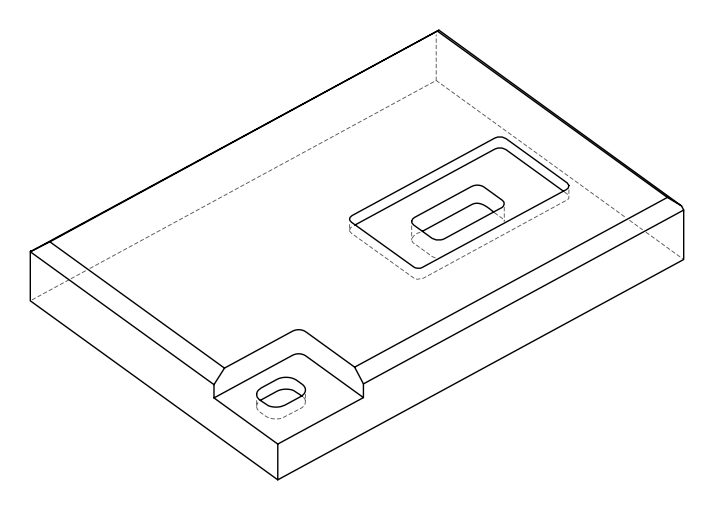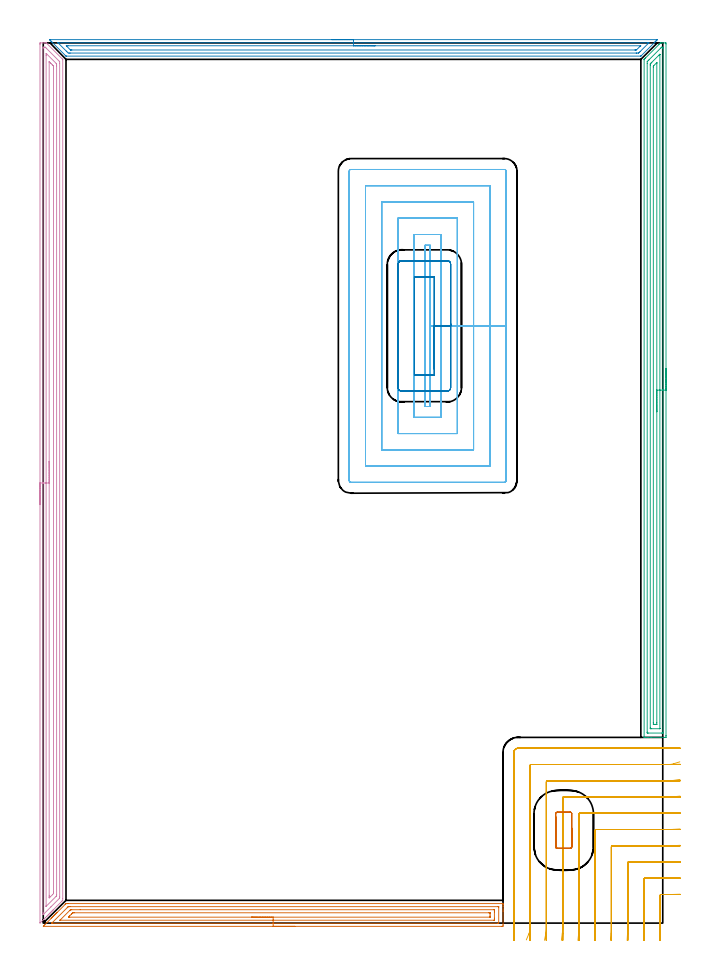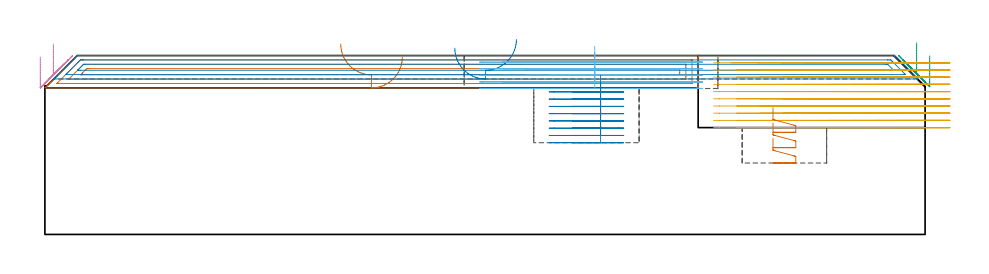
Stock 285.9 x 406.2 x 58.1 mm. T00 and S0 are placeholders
(PLAN: 8 operations, 3 tool changes, 82.8 min)
(1 AREA_MILL | FG_CHAMFER_SURFACE | UGT0205_001 | 6.87 min | 12035 mm3)
(2 AREA_MILL_1 | FG_CHAMFER_SURFACE_1 | UGT0205_001 | 6.77 min | 8250 mm3)
(3 AREA_MILL_2 | FG_CHAMFER_SURFACE_2 | UGT0205_001 | 10.39 min | 16436 mm3)
(4 AREA_MILL_3 | FG_CHAMFER_SURFACE_3 | UGT0205_001 | 13 min | 21775 mm3)
(5 MILL_CORNER_NOTCH_RECTANGULAR | CORNER_NOTCH_RECTANGULAR | NXT0201_013 | Follow Part, ap 2.5, ae 75% | 21.88 min | 146941 mm3)
(6 MILL_RECTANGULAR_POCKET | POCKET_RECTANGULAR_STRAIGHT | NXT0201_013 | Follow Part, ap 2.5, ae 75% | 17.98 min | 135857 mm3)
(7 MILL_RECTANGULAR_POCKET_1 | POCKET_RECTANGULAR_STRAIGHT_1 | UGT0201_104 | Follow Part, ap 5, ae 75% | 0.67 min | 10437 mm3)
(8 MILL_RECTANGULAR_POCKET_2 | POCKET_RECTANGULAR_STRAIGHT_2 | NXT0201_013 | Follow Part, ap 2.5, ae 75% | 5.22 min | 41601 mm3)
(TOOL UGT0205_001 | Chamfer Mill 20 x 3 x 45 deg. | D20 FL50 Z2)
(TOOL NXT0201_013 | ENDMILL 10mm | D10 FL30 Z4)
(TOOL UGT0201_104 | End Mill 20 mm | D20 FL22 Z2)
(OP 1 AREA_MILL)
G17 G21 G94 G90
T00 M6
G54
G17 G0 G90 X116.1 Y-1.5 S1061 M3
G43 Z68.1 H0
Z57.6
G94 G1 X116.062 Z56.728 F250.
X115.948 Z55.864
X115.759 Z55.012
X115.497 Z54.18
X115.163 Z53.374
X114.76 Z52.6
X114.291 Z51.864
X113.76 Z51.172
X113.171 Z50.529
X112.528 Z49.94
X111.836 Z49.408
X111.1 Z48.94
X110.326 Z48.537
X109.52 Z48.203
X108.688 Z47.941
X107.836 Z47.752
X106.972 Z47.638
X106.1 Z47.6
X0.178
X0.019 Y-1.493 Z47.606
X0.178 Y-1.324 Z47.776
X0.708 Y-0.791 Z48.307
X1.718 Y0.218 Z49.317
X3.638 Y2.139 Z51.237
X3.754 Y2.255 Z51.352
X3.931 Y2.432 Z51.53
X4.2 Y2.702 Z51.8
X4.368 Y2.871 Z51.966
X4.534 Y3.035 Z52.133
X4.647 Y3.149 Z52.246
X4.808 Y3.311 Z52.405
X4.966 Y3.467 Z52.565
X5.094 Y3.595 Z52.693
X5.247 Y3.75 Z52.845
X5.398 Y3.899 Z52.997
X5.541 Y4.042 Z53.14
X5.687 Y4.189 Z53.285
X5.83 Y4.332 Z53.429
X5.988 Y4.489 Z53.587
X6.127 Y4.629 Z53.725
X6.262 Y4.764 Z53.861
X6.435 Y4.936 Z54.034
X10.083 Y8.584 Z57.683
X10.457 Y8.956 Z58.055
X10.499 Y8.993 Z58.093
X10.538 Y8.995 Z58.095
X11.351 Y9. Z58.1
X212.022
X212.19 Y8.997 Z58.089
X212.2 Y8.668 Z57.768
Y8.406 Z57.505
Y7.705 Z56.8
Y6.476 Z55.573
Y5.947 Z55.042
Y5.333 Z54.428
Y-0.47 Z48.628
X212.195 Y-1.084 Z48.013
X212.19 Y-1.492 Z47.605
X211.994 Y-1.496 Z47.602
X211.575 Y-1.5 Z47.6
X106.1
Y-0.086 Z49.014
X4.2 Y-0.085 Z49.015
X4.078
X3.941 Y-0.081 Z49.019
X3.887 Y-0.079 Z49.021
X3.892 Y-0.069 Z49.031
X3.973 Y0.019 Z49.119
X4.061 Y0.111 Z49.211
X4.2 Y0.251 Z49.351
X11.061 Y7.111 Z56.211
X11.351 Y7.4 Z56.5
X11.509 Y7.55 Z56.65
X11.533 Y7.572 Z56.672
X11.571 Y7.579 Z56.679
X11.666 Y7.582 Z56.682
X11.859 Y7.584 Z56.684
X12.245 Y7.586 Z56.686
X12.367
X209.909
X210.152 Y7.584 Z56.684
X210.182 Y7.582 Z56.682
X210.189 Y7.579 Z56.679
X210.193 Y7.573 Z56.673
X210.198 Y7.537 Z56.637
X210.199 Y7.503 Z56.603
X210.2 Y7.299 Z56.399
X210.199 Y0.133 Z49.233
X210.197 Y0.024 Z49.124
X210.192 Y-0.047 Z49.053
X210.188 Y-0.079 Z49.021
X209.666 Y-0.086 Z49.014
X106.1
Y1.328 Z50.428
X8.003 Y1.329 Z50.429
X7.808 Y1.33 Z50.43
X7.776 Y1.332 Z50.432
X7.748 Y1.335 Z50.435
X7.761 Y1.355 Z50.455
X7.776 Y1.375 Z50.475
X7.865 Y1.465 Z50.565
X7.952 Y1.553 Z50.653
X12.347 Y5.947 Z55.047
X12.508 Y6.101 Z55.201
X12.565 Y6.154 Z55.254
X12.684 Y6.164 Z55.264
X12.914 Y6.169 Z55.269
X13.139 Y6.17 Z55.27
X17.046 Y6.171 Z55.271
X208.076
X208.136 Y6.17 Z55.27
X208.175 Y6.167 Z55.267
X208.19 Y6.165 Z55.265
X208.192 Y6.144 Z55.244
X208.197 Y5.947 Z55.047
X208.2 Y5.75 Z54.85
Y5.068 Z54.168
Y2.235 Z51.335
X208.198 Y1.553 Z50.653
X208.195 Y1.361 Z50.461
X208.189 Y1.335 Z50.435
X208.169 Y1.333 Z50.433
X208.113 Y1.331 Z50.431
X208. Y1.329 Z50.429
X106.1 Y1.328 Z50.428
Y2.743 Z51.843
X12.245
X11.927 Y2.744 Z51.844
X11.739 Y2.747 Z51.847
X11.625 Y2.749 Z51.849
X11.697 Y2.837 Z51.937
X11.762 Y2.906 Z52.006
X12.159 Y3.311 Z52.411
X12.202 Y3.353 Z52.453
X13.038 Y4.189 Z53.289
X13.139 Y4.29 Z53.39
X13.536 Y4.678 Z53.778
X13.607 Y4.747 Z53.847
X13.745 Y4.75 Z53.85
X14.033 Y4.755 Z53.855
X14.35 Y4.757 Z53.857
X205.634
X206.056 Y4.756 Z53.856
X206.139 Y4.755 Z53.855
X206.176 Y4.752 Z53.852
X206.19 Y4.749 Z53.849
X206.192 Y4.728 Z53.828
X206.196 Y4.623 Z53.723
X206.2 Y4.201 Z53.301
Y3.322 Z52.422
X206.195 Y2.877 Z51.977
X206.191 Y2.769 Z51.869
X206.189 Y2.749 Z51.849
X206.157 Y2.747 Z51.847
X206.088 Y2.745 Z51.845
X205.895 Y2.743 Z51.843
X106.1
X105.228 Z51.881
X104.363 Z51.995
X103.512 Z52.183
X102.68 Z52.446
X101.874 Z52.78
X101.1 Z53.182
X100.364 Z53.651
X99.672 Z54.182
X99.029 Z54.772
X98.44 Z55.415
X97.908 Z56.107
X97.44 Z56.843
X97.037 Z57.616
X96.703 Z58.422
X96.441 Z59.254
X96.252 Z60.106
X96.138 Z60.971
X96.1 Z61.843
G0 Z68.1
M5
M2
(OP 2 AREA_MILL_1)
G17 G21 G94 G90
T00 M6
G54
G17 G0 G90 X133.15 Y407.7 S1061 M3
G43 Z68.1 H0
Z60.5
G94 G1 X133.188 Z59.628 F250.
X133.302 Z58.764
X133.491 Z57.912
X133.753 Z57.08
X134.087 Z56.274
X134.49 Z55.5
X134.958 Z54.764
X135.49 Z54.072
X136.079 Z53.429
X136.722 Z52.84
X137.414 Z52.308
X138.15 Z51.84
X138.924 Z51.437
X139.73 Z51.103
X140.562 Z50.841
X141.413 Z50.652
X142.278 Z50.538
X143.15 Z50.5
X283.275 Y407.699 Z50.501
X283.306 Y407.697 Z50.5
X283.388 Y407.688 Z50.501
X283.243 Y407.542 Z50.656
X283.089 Y407.386 Z50.809
X282.94 Y407.238 Z50.959
X282.797 Y407.095 Z51.102
X282.653 Y406.951 Z51.245
X282.514 Y406.812 Z51.385
X282.35 Y406.649 Z51.549
X282.217 Y406.515 Z51.681
X282.088 Y406.387 Z51.811
X276.104 Y400.404 Z57.796
X275.863 Y400.165 Z58.032
X275.795 Y400.103 Z58.089
X275.658 Y400.1 Z58.1
X10.642
X10.505 Y400.103 Z58.089
X10.432 Y400.167 Z58.03
X10.196 Y400.404 Z57.796
X10.186 Y400.414 Z57.786
X4.083 Y406.515 Z51.681
X3.95 Y406.649 Z51.548
X3.786 Y406.812 Z51.385
X3.647 Y406.951 Z51.245
X3.503 Y407.096 Z51.102
X3.36 Y407.238 Z50.959
X3.211 Y407.386 Z50.809
X3.057 Y407.543 Z50.655
X2.912 Y407.688 Z50.501
X2.994 Y407.697 Z50.5
X3.025 Y407.699
X143.15 Y407.7
Y406.286 Z51.914
X279.025
X279.227 Y406.285 Z51.915
X279.466 Y406.282 Z51.918
X279.512 Y406.279 Z51.921
X279.493 Y406.255 Z51.945
X279.325 Y406.078 Z52.122
X279.227 Y405.977 Z52.223
X275.407 Y402.157 Z56.043
X275.089 Y401.841 Z56.359
X274.766 Y401.522 Z56.678
X274.527 Y401.519 Z56.681
X273.873 Y401.515 Z56.685
X273.639 Y401.514 Z56.686
X12.427 Y401.515 Z56.685
X12.19 Y401.516 Z56.684
X11.534 Y401.522 Z56.678
X10.894 Y402.157 Z56.043
X10.642 Y402.408 Z55.792
X7.073 Y405.978 Z52.222
X6.808 Y406.251 Z51.949
X6.786 Y406.276 Z51.924
X6.805 Y406.279 Z51.921
X6.893 Y406.283 Z51.917
X7.073 Y406.285 Z51.915
X143.15 Y406.286 Z51.914
Y404.872 Z53.328
X275.556 Y404.871 Z53.329
X275.588 Y404.87 Z53.33
X275.658 Y404.865 Z53.335
X275.659 Y404.864 Z53.336
X275.658 Y404.858 Z53.342
X273.828 Y403.028 Z55.172
X273.732 Y402.943 Z55.257
X273.39 Y402.933 Z55.267
X273.186 Y402.929 Z55.271
X273.083
X13.216
X13.012 Y402.93 Z55.27
X12.605 Y402.936 Z55.264
X12.555 Y402.956 Z55.244
X12.526 Y402.979 Z55.221
X12.471 Y403.028 Z55.172
X10.728 Y404.772 Z53.428
X10.642 Y404.86 Z53.34
X10.641 Y404.869 Z53.331
X10.642 Y404.87 Z53.33
X11.432 Y404.872 Z53.328
X143.15
X144.022 Z53.366
X144.886 Z53.48
X145.738 Z53.669
X146.57 Z53.932
X147.376 Z54.265
X148.15 Z54.668
X148.886 Z55.137
X149.578 Z55.668
X150.221 Z56.257
X150.81 Z56.901
X151.341 Z57.593
X151.81 Z58.328
X152.213 Z59.102
X152.547 Z59.908
X152.809 Z60.74
X152.998 Z61.592
X153.112 Z62.457
X153.15 Z63.328
G0 Z68.1
M5
M2
(OP 3 AREA_MILL_2)
G17 G21 G94 G90
T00 M6
G54
G17 G0 G90 X287.4 Y255.95 S1061 M3
G43 Z68.1 H0
Z58.
G94 G1 Y255.912 Z57.128 F250.
Y255.798 Z56.264
Y255.609 Z55.412
Y255.347 Z54.58
Y255.013 Z53.774
Y254.61 Z53.
Y254.142 Z52.264
Y253.61 Z51.572
Y253.021 Z50.929
Y252.378 Z50.34
Y251.686 Z49.809
Y250.95 Z49.34
Y250.176 Z48.937
Y249.37 Z48.603
Y248.538 Z48.341
Y247.687 Z48.152
Y246.822 Z48.038
Y245.95 Z48.
Y86.63
X287.399 Y86.33 Z48.001
X287.393 Y85.743 Z48.004
X287.392 Y85.708 Z48.006
X286.808 Y85.7 Z48.59
X280.567 Z54.828
X279.149 Z56.247
X278.784 Z56.611
X278.053 Z57.346
X277.785 Z57.614
X277.36 Z58.031
X277.3 Z58.09
Y85.705 Z58.091
Y85.883 Z58.1
X277.302 Y398.419 Z58.098
X277.299 Y398.535 Z58.095
X277.308 Y398.6 Z58.084
X277.346 Y398.647 Z58.049
X277.381 Y398.682 Z58.017
X277.552 Y398.852 Z57.847
X277.655 Y398.955 Z57.744
X277.892 Y399.194 Z57.504
X278.009 Y399.31 Z57.389
X284.133 Y405.435 Z51.264
X284.612 Y405.912 Z50.788
X284.87 Y406.166 Z50.529
X284.908 Y406.197 Z50.489
X285.127 Y406.2 Z50.272
X285.916 Z49.478
X287.172 Z48.224
X287.391 Y406.198 Z48.005
X287.4 Y405.72 Z48.
Y245.95
X285.986 Z49.414
X285.985 Y87.979 Z49.415
X285.983 Y87.839 Z49.417
X285.979 Y87.747 Z49.421
X285.975 Y87.708 Z49.425
X285.967 Y87.707 Z49.433
X285.916 Y87.704 Z49.484
X285.442 Y87.7 Z49.958
X279.2 Y87.702 Z56.2
X278.784 Y87.708 Z56.616
X278.731 Y87.71 Z56.669
X278.721 Y87.91 Z56.679
X278.716 Y88.049 Z56.684
X278.715 Y88.119 Z56.685
X278.717 Y396.695 Z56.683
X278.723 Y397.522 Z56.677
X278.734 Y397.572 Z56.666
X278.784 Y397.626 Z56.616
X279.175 Y398.023 Z56.225
X279.565 Y398.416 Z55.835
X285.025 Y403.875 Z50.375
X285.292 Y404.139 Z50.108
X285.334 Y404.176 Z50.066
X285.353 Y404.19 Z50.047
X285.38 Y404.193 Z50.02
X285.501 Y404.198 Z49.899
X285.916 Y404.192 Z49.484
X285.969 Y404.19 Z49.431
X285.979 Y403.99 Z49.421
X285.984 Y403.851 Z49.416
X285.985 Y403.781 Z49.415
X285.986 Y245.95 Z49.414
X284.572 Z50.828
X284.571 Y89.797 Z50.829
X284.57 Y89.742 Z50.83
X284.568 Y89.717 Z50.832
X284.566 Y89.711 Z50.834
X284.546 Y89.708 Z50.854
X284.338 Y89.701 Z51.062
X280.567 Z54.833
X280.36 Y89.705 Z55.04
X280.223 Y89.71 Z55.177
X280.135 Y89.717 Z55.265
X280.133 Y89.761 Z55.267
X280.131 Y89.907 Z55.269
X280.129 Y90.347 Z55.271
X280.131 Y395.733 Z55.269
X280.132 Y396.17 Z55.268
X280.135 Y396.399 Z55.265
X280.137 Y396.509 Z55.263
X280.237 Y396.627 Z55.163
X280.399 Y396.796 Z55.001
X280.567 Y396.967 Z54.833
X280.843 Y397.244 Z54.557
X283.968 Y400.369 Z51.432
X284.133 Y400.534 Z51.267
X284.417 Y400.814 Z50.983
X284.545 Y400.936 Z50.855
X284.561 Y400.951 Z50.839
X284.565 Y400.935 Z50.835
X284.569 Y400.881 Z50.831
X284.571 Y400.829 Z50.829
Y400.791
X284.572 Y245.95 Z50.828
X283.157 Z52.243
Y92.59
X283.154 Y91.784 Z52.246
X283.151 Y91.728 Z52.249
X283.148 Y91.71 Z52.252
X283.126 Y91.708 Z52.274
X283.015 Y91.704 Z52.385
X282.794 Y91.701 Z52.606
X282.35 Y91.7 Z53.05
X281.905 Y91.701 Z53.495
X281.684 Y91.703 Z53.716
X281.574 Y91.708 Z53.826
X281.552 Y91.71 Z53.848
X281.549 Y91.725 Z53.851
X281.547 Y91.767 Z53.853
X281.543 Y92.505 Z53.857
Y92.59
X281.545 Y394.839 Z53.855
X281.547 Y395.243 Z53.853
X281.55 Y395.444 Z53.85
X281.552 Y395.49 Z53.848
X281.574 Y395.517 Z53.826
X281.622 Y395.569 Z53.778
X281.782 Y395.733 Z53.618
X282.96 Y396.91 Z52.44
X283.129 Y397.075 Z52.271
X283.147 Y397.09 Z52.253
X283.15 Y397.091 Z52.25
X283.152 Y397.073 Z52.248
X283.155 Y396.954 Z52.245
X283.157 Y396.712 Z52.243
Y396.627
Y245.95
Y245.078 Z52.281
Y244.214 Z52.395
Y243.362 Z52.583
Y242.53 Z52.846
Y241.724 Z53.18
Y240.95 Z53.582
Y240.214 Z54.051
Y239.522 Z54.582
Y238.879 Z55.172
Y238.29 Z55.815
Y237.759 Z56.507
Y237.29 Z57.243
Y236.887 Z58.017
Y236.553 Z58.822
Y236.291 Z59.654
Y236.102 Z60.506
Y235.988 Z61.371
Y235.95 Z62.243
G0 Z68.1
M5
M2
(OP 4 AREA_MILL_3)
G17 G21 G94 G90
T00 M6
G54
G17 G0 G90 X-1.5 Y193.1 S1061 M3
G43 Z68.1 H0
Z57.6
G94 G1 Y193.138 Z56.728 F250.
Y193.252 Z55.864
Y193.441 Z55.012
Y193.703 Z54.18
Y194.037 Z53.374
Y194.44 Z52.6
Y194.909 Z51.864
Y195.44 Z51.172
Y196.029 Z50.529
Y196.672 Z49.94
Y197.364 Z49.408
Y198.1 Z48.94
Y198.874 Z48.537
Y199.68 Z48.203
Y200.512 Z47.941
Y201.364 Z47.752
Y202.228 Z47.638
Y203.1 Z47.6
Y405.574
X-1.498 Y405.811 Z47.602
X-1.491 Y406.197 Z47.606
X-1.435 Y406.199 Z47.662
X-0.205 Y406.2 Z48.89
X0.499 Z49.599
X1.201 Z50.3
X1.379 Y406.197 Z50.471
X1.412 Y406.19 Z50.504
X1.553 Y406.048 Z50.651
X8.866 Y398.727 Z57.965
X8.963 Y398.624 Z58.057
X8.996 Y398.577 Z58.089
X9. Y398.423 Z58.1
Y11.353
X8.993 Y10.499 Z58.093
X8.956 Y10.459 Z58.056
X8.584 Y10.084 Z57.683
X4.629 Y6.127 Z53.725
X4.491 Y5.99 Z53.588
X4.33 Y5.829 Z53.428
X4.189 Y5.687 Z53.285
X4.044 Y5.543 Z53.141
X3.898 Y5.397 Z52.996
X3.75 Y5.248 Z52.845
X3.597 Y5.096 Z52.695
X3.466 Y4.965 Z52.564
X3.311 Y4.808 Z52.405
X3.15 Y4.649 Z52.248
X3.034 Y4.533 Z52.132
X2.871 Y4.369 Z51.966
X2.703 Y4.202 Z51.801
X2.432 Y3.931 Z51.53
X2.257 Y3.755 Z51.353
X1.687 Y3.187 Z50.786
X0.967 Y2.466 Z50.066
X0.021 Y1.52 Z49.119
X-1.321 Y0.179 Z47.779
X-1.493 Y0.019 Z47.606
X-1.5 Y0.203 Z47.6
Y203.1
X-0.086 Z49.014
X-0.085 Y403.664 Z49.015
X-0.079 Y404.187 Z49.021
X-0.049 Y404.191 Z49.051
X0.023 Y404.196 Z49.123
X0.131 Y404.199 Z49.231
X0.267 Y404.2 Z49.367
X0.674 Y404.199 Z49.774
X0.809 Y404.197 Z49.909
X0.918 Y404.192 Z50.018
X0.949 Y404.189 Z50.049
X0.971 Y404.172 Z50.071
X1.015 Y404.131 Z50.115
X1.363 Y403.786 Z50.463
X1.553 Y403.597 Z50.653
X7.415 Y397.727 Z56.515
X7.514 Y397.625 Z56.614
X7.561 Y397.572 Z56.661
X7.579 Y397.549 Z56.679
X7.58 Y397.529 Z56.68
X7.585 Y396.756 Z56.685
X7.586 Y12.247 Z56.686
X7.584 Y11.861 Z56.684
X7.582 Y11.668 Z56.682
X7.579 Y11.573 Z56.679
X7.573 Y11.535 Z56.673
X7.551 Y11.51 Z56.651
X7.402 Y11.353 Z56.502
X3.539 Y7.489 Z52.639
X0.252 Y4.202 Z49.352
X0.112 Y4.063 Z49.212
X0.019 Y3.974 Z49.119
X-0.069 Y3.892 Z49.031
X-0.079 Y3.887 Z49.021
X-0.081 Y3.942 Z49.019
X-0.085 Y4.079 Z49.015
X-0.086 Y4.974 Z49.014
Y203.1
X1.328 Z50.428
X1.329 Y400.438 Z50.429
X1.333 Y401.104 Z50.433
X1.336 Y401.325 Z50.436
X1.553 Y401.141 Z50.653
X1.594 Y401.104 Z50.694
X5.947 Y396.747 Z55.047
X6.057 Y396.635 Z55.157
X6.165 Y396.516 Z55.265
X6.167 Y396.411 Z55.267
X6.171 Y395.741 Z55.271
Y395.513
Y13.141
X6.169 Y12.915 Z55.269
X6.164 Y12.686 Z55.264
X6.155 Y12.566 Z55.255
X6.101 Y12.508 Z55.201
X5.947 Y12.347 Z55.047
X1.377 Y7.778 Z50.477
X1.356 Y7.762 Z50.456
X1.335 Y7.749 Z50.435
X1.332 Y7.778 Z50.432
X1.33 Y7.811 Z50.43
X1.329 Y8.005 Z50.429
X1.328 Y203.1 Z50.428
X2.743 Z51.843
Y397.212
X2.745 Y397.405 Z51.845
X2.747 Y397.473 Z51.847
X2.748 Y397.482 Z51.848
X2.757 Y397.479 Z51.857
X2.826 Y397.415 Z51.926
X3.017 Y397.228 Z52.117
X3.311 Y396.937 Z52.411
X3.613 Y396.635 Z52.713
X4.189 Y396.057 Z53.289
X4.505 Y395.741 Z53.605
X4.613 Y395.631 Z53.713
X4.698 Y395.541 Z53.798
X4.75 Y395.483 Z53.85
X4.752 Y395.451 Z53.852
X4.756 Y395.165 Z53.856
X4.757 Y394.847 Z53.857
Y394.269
Y14.352
X4.755 Y14.035 Z53.855
X4.751 Y13.747 Z53.851
X4.748 Y13.609 Z53.848
X4.241 Y13.089 Z53.341
X3.399 Y12.247 Z52.499
X3.311 Y12.159 Z52.411
X2.907 Y11.764 Z52.007
X2.837 Y11.698 Z51.937
X2.749 Y11.626 Z51.849
X2.747 Y11.741 Z51.847
X2.744 Y11.929 Z51.844
X2.743 Y12.247 Z51.843
Y12.825
Y203.1
Y203.972 Z51.881
Y204.837 Z51.995
Y205.688 Z52.183
Y206.52 Z52.446
Y207.326 Z52.78
Y208.1 Z53.182
Y208.836 Z53.651
Y209.528 Z54.182
Y210.171 Z54.772
Y210.76 Z55.415
Y211.292 Z56.107
Y211.76 Z56.843
Y212.163 Z57.617
Y212.497 Z58.422
Y212.759 Z59.254
Y212.948 Z60.106
Y213.062 Z60.971
Y213.1 Z61.843
G0 Z68.1
M5
M2
(OP 5 MILL_CORNER_NOTCH_RECTANGULAR)
G17 G21 G94 G90
T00 M6
G54
G17 G0 G90 X293.898 Y13.335 S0 M3
G43 Z68.1 H0
Z55.76
G94 G1 X290.9 Y13.236 F250.
G2 X288.684 Y13.2 R67.5 F500.
G1 X285.195
G3 X284.7 Y12.705 R0.5
G1 Y-2.062
G2 X284.636 Y-5. R67.5
G1 X284.505 Y-7.997 F250.
G0 Z68.1
X293.898 Y20.852
Z55.76
G1 X290.9 Y20.741
G2 X288.684 Y20.7 R60. F500.
G1 X277.695
G3 X277.2 Y20.205 R0.5
G1 Y-2.062
G2 X277.128 Y-5. R60.
G1 X276.981 Y-7.996 F250.
G0 Z68.1
X293.897 Y28.373
Z55.76
G1 X290.9 Y28.247
G2 X288.684 Y28.2 R52.5 F500.
G1 X270.196
G3 X269.7 Y27.704 R0.5
G1 Y-2.062
G2 X269.618 Y-5. R52.5
G1 X269.45 Y-7.995 F250.
G0 Z68.1
X293.896 Y35.902
Z55.76
G1 X290.9 Y35.755
G2 X288.684 Y35.7 R45. F500.
G1 X262.696
G3 X262.2 Y35.204 R0.5
G1 Y-2.062
G2 X262.104 Y-5. R45.
G1 X261.908 Y-7.994 F250.
G0 Z68.1
X293.895 Y43.443
Z55.76
G1 X290.9 Y43.266
G2 X288.684 Y43.2 R37.5 F500.
G1 X255.196
G3 X254.7 Y42.704 R0.5
G1 Y-2.062
G2 X254.585 Y-5. R37.5
G1 X254.35 Y-7.991 F250.
G0 Z68.1
X293.892 Y51.004
Z55.76
G1 X290.9 Y50.782
G2 X288.684 Y50.7 R30. F500.
G1 X247.696
G3 X247.2 Y50.204 R0.5
G1 Y-2.062
G2 X247.056 Y-5. R30.
G1 X246.762 Y-7.986 F250.
G0 Z68.1
X293.885 Y58.605
Z55.76
G1 X290.9 Y58.309
G2 X288.684 Y58.2 R22.5 F500.
G1 X240.196
G3 X239.7 Y57.704 R0.5
G1 Y-2.062
G2 X239.507 Y-5. R22.5
G1 X239.116 Y-7.974 F250.
G0 Z68.1
X293.867 Y66.308
Z55.76
G1 X290.9 Y65.865
G2 X288.684 Y65.7 R15. F500.
G1 X232.697
G3 X232.2 Y65.203 R0.5
G1 Y-2.062
G2 X231.91 Y-5. R15.
G1 X231.322 Y-7.942 F250.
G0 Z68.1
X293.766 Y74.421
Z55.76
G1 X290.9 Y73.535
G2 X288.684 Y73.2 R7.5 F500.
G1 X225.197
G3 X224.7 Y72.703 R0.5
G1 Y-2.062
G2 X224.101 Y-5. R7.5
G1 X222.926 Y-7.76 F250.
G0 Z68.1
X291.684 Y80.7
Z55.76
G1 X288.684
X219.1 F500.
G3 X217.2 Y78.8 R1.9
G1 Y-2.062
Y-5.062 F250.
G0 Z68.1
X293.9 Y13.215
Z53.42
G1 X290.9 Y13.201
X290.572 Y13.2 F500.
X285.195
G3 X284.7 Y12.705 R0.5
G1 Y-4.499
G2 X284.698 Y-5. R67.5
G1 X284.676 Y-8. F250.
G0 Z68.1
X293.9 Y20.717
Z53.42
G1 X290.9 Y20.701
X290.572 Y20.7 F500.
X277.695
G3 X277.2 Y20.205 R0.5
G1 Y-4.499
G2 X277.198 Y-5. R60.
G1 X277.173 Y-8. F250.
G0 Z68.1
X293.9 Y28.22
Z53.42
G1 X290.9 Y28.201
G2 X290.572 Y28.2 R52.5 F500.
G1 X270.196
G3 X269.7 Y27.704 R0.5
G1 Y-4.499
G2 X269.698 Y-5. R52.5
G1 X269.669 Y-8. F250.
G0 Z68.1
X293.9 Y35.723
Z53.42
G1 X290.9 Y35.701
G2 X290.572 Y35.7 R45. F500.
G1 X262.696
G3 X262.2 Y35.204 R0.5
G1 Y-4.499
G2 X262.197 Y-5. R45.
G1 X262.164 Y-8. F250.
G0 Z68.1
X293.9 Y43.228
Z53.42
G1 X290.9 Y43.201
G2 X290.572 Y43.2 R37.5 F500.
G1 X255.196
G3 X254.7 Y42.704 R0.5
G1 Y-4.499
G2 X254.697 Y-5. R37.5
G1 X254.657 Y-8. F250.
G0 Z68.1
X293.9 Y50.735
Z53.42
G1 X290.9 Y50.702
G2 X290.572 Y50.7 R30. F500.
G1 X247.696
G3 X247.2 Y50.204 R0.5
G1 Y-4.499
G2 X247.196 Y-5. R30.
G1 X247.146 Y-8. F250.
G0 Z68.1
X293.9 Y58.246
Z53.42
G1 X290.9 Y58.202
G2 X290.572 Y58.2 R22.5 F500.
G1 X240.196
G3 X239.7 Y57.704 R0.5
G1 Y-4.499
G2 X239.694 Y-5. R22.5
G1 X239.628 Y-7.999 F250.
G0 Z68.1
X293.899 Y65.769
Z53.42
G1 X290.9 Y65.704
G2 X290.572 Y65.7 R15. F500.
G1 X232.697
G3 X232.2 Y65.203 R0.5
G1 Y-4.499
G2 X232.192 Y-5. R15.
G1 X232.091 Y-7.998 F250.
G0 Z68.1
X293.897 Y73.338
Z53.42
G1 X290.9 Y73.207
G2 X290.572 Y73.2 R7.5 F500.
G1 X225.197
G3 X224.7 Y72.703 R0.5
G1 Y-4.499
G2 X224.683 Y-5. R7.5
G1 X224.483 Y-7.993 F250.
G0 Z68.1
X293.572 Y80.7
Z53.42
G1 X290.572
X219.1 F500.
G3 X217.2 Y78.8 R1.9
G1 Y-4.499
Y-7.499 F250.
G0 Z68.1
X293.9 Y13.2
Z51.08
G1 X290.9
X285.195 F500.
G3 X284.7 Y12.705 R0.5
G1 Y-5.
Y-8. F250.
G0 Z68.1
X293.9 Y20.7
Z51.08
G1 X290.9
X277.695 F500.
G3 X277.2 Y20.205 R0.5
G1 Y-5.
Y-8. F250.
G0 Z68.1
X293.9 Y28.2
Z51.08
G1 X290.9
X270.195 F500.
G3 X269.7 Y27.705 R0.5
G1 Y-5.
Y-8. F250.
G0 Z68.1
X293.9 Y35.7
Z51.08
G1 X290.9
X262.696 F500.
G3 X262.2 Y35.204 R0.5
G1 Y-5.
Y-8. F250.
G0 Z68.1
X293.9 Y43.2
Z51.08
G1 X290.9
X255.196 F500.
G3 X254.7 Y42.704 R0.5
G1 Y-5.
Y-8. F250.
G0 Z68.1
X293.9 Y50.7
Z51.08
G1 X290.9
X247.696 F500.
G3 X247.2 Y50.204 R0.5
G1 Y-5.
Y-8. F250.
G0 Z68.1
X293.9 Y58.2
Z51.08
G1 X290.9
X240.196 F500.
G3 X239.7 Y57.704 R0.5
G1 Y-5.
Y-8. F250.
G0 Z68.1
X293.9 Y65.7
Z51.08
G1 X290.9
X232.697 F500.
G3 X232.2 Y65.203 R0.5
G1 Y-5.
Y-8. F250.
G0 Z68.1
X293.9 Y73.2
Z51.08
G1 X290.9
X225.197 F500.
G3 X224.7 Y72.703 R0.5
G1 Y-5.
Y-8. F250.
G0 Z68.1
X293.9 Y80.7
Z51.08
G1 X290.9
X219.1 F500.
G3 X217.2 Y78.8 R1.9
G1 Y-5.
Y-8. F250.
G0 Z68.1
X293.9 Y13.2
Z48.74
G1 X290.9
X285.195 F500.
G3 X284.7 Y12.705 R0.5
G1 Y-5.
Y-8. F250.
G0 Z68.1
X293.9 Y20.7
Z48.74
G1 X290.9
X277.695 F500.
G3 X277.2 Y20.205 R0.5
G1 Y-5.
Y-8. F250.
G0 Z68.1
X293.9 Y28.2
Z48.74
G1 X290.9
X270.195 F500.
G3 X269.7 Y27.705 R0.5
G1 Y-5.
Y-8. F250.
G0 Z68.1
X293.9 Y35.7
Z48.74
G1 X290.9
X262.696 F500.
G3 X262.2 Y35.204 R0.5
G1 Y-5.
Y-8. F250.
G0 Z68.1
X293.9 Y43.2
Z48.74
G1 X290.9
X255.196 F500.
G3 X254.7 Y42.704 R0.5
G1 Y-5.
Y-8. F250.
G0 Z68.1
X293.9 Y50.7
Z48.74
G1 X290.9
X247.696 F500.
G3 X247.2 Y50.204 R0.5
G1 Y-5.
Y-8. F250.
G0 Z68.1
X293.9 Y58.2
Z48.74
G1 X290.9
X240.196 F500.
G3 X239.7 Y57.704 R0.5
G1 Y-5.
Y-8. F250.
G0 Z68.1
X293.9 Y65.7
Z48.74
G1 X290.9
X232.697 F500.
G3 X232.2 Y65.203 R0.5
G1 Y-5.
Y-8. F250.
G0 Z68.1
X293.9 Y73.2
Z48.74
G1 X290.9
X225.197 F500.
G3 X224.7 Y72.703 R0.5
G1 Y-5.
Y-8. F250.
G0 Z68.1
X293.9 Y80.7
Z48.74
G1 X290.9
X219.1 F500.
G3 X217.2 Y78.8 R1.9
G1 Y-5.
Y-8. F250.
G0 Z68.1
X293.9 Y13.2
Z46.4
G1 X290.9
X285.195 F500.
G3 X284.7 Y12.705 R0.5
G1 Y-5.
Y-8. F250.
G0 Z68.1
X293.9 Y20.7
Z46.4
G1 X290.9
X277.695 F500.
G3 X277.2 Y20.205 R0.5
G1 Y-5.
Y-8. F250.
G0 Z68.1
X293.9 Y28.2
Z46.4
G1 X290.9
X270.196 F500.
G3 X269.7 Y27.704 R0.5
G1 Y-5.
Y-8. F250.
G0 Z68.1
X293.9 Y35.7
Z46.4
G1 X290.9
X262.696 F500.
G3 X262.2 Y35.204 R0.5
G1 Y-5.
Y-8. F250.
G0 Z68.1
X293.9 Y43.2
Z46.4
G1 X290.9
X255.196 F500.
G3 X254.7 Y42.704 R0.5
G1 Y-5.
Y-8. F250.
G0 Z68.1
X293.9 Y50.7
Z46.4
G1 X290.9
X247.696 F500.
G3 X247.2 Y50.204 R0.5
G1 Y-5.
Y-8. F250.
G0 Z68.1
X293.9 Y58.2
Z46.4
G1 X290.9
X240.196 F500.
G3 X239.7 Y57.704 R0.5
G1 Y-5.
Y-8. F250.
G0 Z68.1
X293.9 Y65.7
Z46.4
G1 X290.9
X232.697 F500.
G3 X232.2 Y65.203 R0.5
G1 Y-5.
Y-8. F250.
G0 Z68.1
X293.9 Y73.2
Z46.4
G1 X290.9
X225.197 F500.
G3 X224.7 Y72.703 R0.5
G1 Y-5.
Y-8. F250.
G0 Z68.1
X293.9 Y80.7
Z46.4
G1 X290.9
X219.1 F500.
G3 X217.2 Y78.8 R1.9
G1 Y-5.
Y-8. F250.
G0 Z68.1
X293.9 Y13.2
Z44.06
G1 X290.9
X285.195 F500.
G3 X284.7 Y12.705 R0.5
G1 Y-5.
Y-8. F250.
G0 Z68.1
X293.9 Y20.7
Z44.06
G1 X290.9
X277.695 F500.
G3 X277.2 Y20.205 R0.5
G1 Y-5.
Y-8. F250.
G0 Z68.1
X293.9 Y28.2
Z44.06
G1 X290.9
X270.196 F500.
G3 X269.7 Y27.704 R0.5
G1 Y-5.
Y-8. F250.
G0 Z68.1
X293.9 Y35.7
Z44.06
G1 X290.9
X262.696 F500.
G3 X262.2 Y35.204 R0.5
G1 Y-5.
Y-8. F250.
G0 Z68.1
X293.9 Y43.2
Z44.06
G1 X290.9
X255.196 F500.
G3 X254.7 Y42.704 R0.5
G1 Y-5.
Y-8. F250.
G0 Z68.1
X293.9 Y50.7
Z44.06
G1 X290.9
X247.696 F500.
G3 X247.2 Y50.204 R0.5
G1 Y-5.
Y-8. F250.
G0 Z68.1
X293.9 Y58.2
Z44.06
G1 X290.9
X240.196 F500.
G3 X239.7 Y57.704 R0.5
G1 Y-5.
Y-8. F250.
G0 Z68.1
X293.9 Y65.7
Z44.06
G1 X290.9
X232.697 F500.
G3 X232.2 Y65.203 R0.5
G1 Y-5.
Y-8. F250.
G0 Z68.1
X293.9 Y73.2
Z44.06
G1 X290.9
X225.197 F500.
G3 X224.7 Y72.703 R0.5
G1 Y-5.
Y-8. F250.
G0 Z68.1
X293.9 Y80.7
Z44.06
G1 X290.9
X219.1 F500.
G3 X217.2 Y78.8 R1.9
G1 Y-5.
Y-8. F250.
G0 Z68.1
X293.9 Y13.2
Z41.72
G1 X290.9
X285.195 F500.
G3 X284.7 Y12.705 R0.5
G1 Y-5.
Y-8. F250.
G0 Z68.1
X293.9 Y20.7
Z41.72
G1 X290.9
X277.695 F500.
G3 X277.2 Y20.205 R0.5
G1 Y-5.
Y-8. F250.
G0 Z68.1
X293.9 Y28.2
Z41.72
G1 X290.9
X270.196 F500.
G3 X269.7 Y27.704 R0.5
G1 Y-5.
Y-8. F250.
G0 Z68.1
X293.9 Y35.7
Z41.72
G1 X290.9
X262.696 F500.
G3 X262.2 Y35.204 R0.5
G1 Y-5.
Y-8. F250.
G0 Z68.1
X293.9 Y43.2
Z41.72
G1 X290.9
X255.196 F500.
G3 X254.7 Y42.704 R0.5
G1 Y-5.
Y-8. F250.
G0 Z68.1
X293.9 Y50.7
Z41.72
G1 X290.9
X247.696 F500.
G3 X247.2 Y50.204 R0.5
G1 Y-5.
Y-8. F250.
G0 Z68.1
X293.9 Y58.2
Z41.72
G1 X290.9
X240.196 F500.
G3 X239.7 Y57.704 R0.5
G1 Y-5.
Y-8. F250.
G0 Z68.1
X293.9 Y65.7
Z41.72
G1 X290.9
X232.697 F500.
G3 X232.2 Y65.203 R0.5
G1 Y-5.
Y-8. F250.
G0 Z68.1
X293.9 Y73.2
Z41.72
G1 X290.9
X225.197 F500.
G3 X224.7 Y72.703 R0.5
G1 Y-5.
Y-8. F250.
G0 Z68.1
X293.9 Y80.7
Z41.72
G1 X290.9
X219.1 F500.
G3 X217.2 Y78.8 R1.9
G1 Y-5.
Y-8. F250.
G0 Z68.1
X293.9 Y13.2
Z39.38
G1 X290.9
X285.195 F500.
G3 X284.7 Y12.705 R0.5
G1 Y-5.
Y-8. F250.
G0 Z68.1
X293.9 Y20.7
Z39.38
G1 X290.9
X277.695 F500.
G3 X277.2 Y20.205 R0.5
G1 Y-5.
Y-8. F250.
G0 Z68.1
X293.9 Y28.2
Z39.38
G1 X290.9
X270.196 F500.
G3 X269.7 Y27.704 R0.5
G1 Y-5.
Y-8. F250.
G0 Z68.1
X293.9 Y35.7
Z39.38
G1 X290.9
X262.696 F500.
G3 X262.2 Y35.204 R0.5
G1 Y-5.
Y-8. F250.
G0 Z68.1
X293.9 Y43.2
Z39.38
G1 X290.9
X255.196 F500.
G3 X254.7 Y42.704 R0.5
G1 Y-5.
Y-8. F250.
G0 Z68.1
X293.9 Y50.7
Z39.38
G1 X290.9
X247.696 F500.
G3 X247.2 Y50.204 R0.5
G1 Y-5.
Y-8. F250.
G0 Z68.1
X293.9 Y58.2
Z39.38
G1 X290.9
X240.196 F500.
G3 X239.7 Y57.704 R0.5
G1 Y-5.
Y-8. F250.
G0 Z68.1
X293.9 Y65.7
Z39.38
G1 X290.9
X232.697 F500.
G3 X232.2 Y65.203 R0.5
G1 Y-5.
Y-8. F250.
G0 Z68.1
X293.9 Y73.2
Z39.38
G1 X290.9
X225.197 F500.
G3 X224.7 Y72.703 R0.5
G1 Y-5.
Y-8. F250.
G0 Z68.1
X293.9 Y80.7
Z39.38
G1 X290.9
X219.1 F500.
G3 X217.2 Y78.8 R1.9
G1 Y-5.
Y-8. F250.
G0 Z68.1
X293.9 Y13.2
Z37.04
G1 X290.9
X285.195 F500.
G3 X284.7 Y12.705 R0.5
G1 Y-5.
Y-8. F250.
G0 Z68.1
X293.9 Y20.7
Z37.04
G1 X290.9
X277.695 F500.
G3 X277.2 Y20.205 R0.5
G1 Y-5.
Y-8. F250.
G0 Z68.1
X293.9 Y28.2
Z37.04
G1 X290.9
X270.196 F500.
G3 X269.7 Y27.704 R0.5
G1 Y-5.
Y-8. F250.
G0 Z68.1
X293.9 Y35.7
Z37.04
G1 X290.9
X262.696 F500.
G3 X262.2 Y35.204 R0.5
G1 Y-5.
Y-8. F250.
G0 Z68.1
X293.9 Y43.2
Z37.04
G1 X290.9
X255.196 F500.
G3 X254.7 Y42.704 R0.5
G1 Y-5.
Y-8. F250.
G0 Z68.1
X293.9 Y50.7
Z37.04
G1 X290.9
X247.696 F500.
G3 X247.2 Y50.204 R0.5
G1 Y-5.
Y-8. F250.
G0 Z68.1
X293.9 Y58.2
Z37.04
G1 X290.9
X240.196 F500.
G3 X239.7 Y57.704 R0.5
G1 Y-5.
Y-8. F250.
G0 Z68.1
X293.9 Y65.7
Z37.04
G1 X290.9
X232.697 F500.
G3 X232.2 Y65.203 R0.5
G1 Y-5.
Y-8. F250.
G0 Z68.1
X293.9 Y73.2
Z37.04
G1 X290.9
X225.197 F500.
G3 X224.7 Y72.703 R0.5
G1 Y-5.
Y-8. F250.
G0 Z68.1
X293.9 Y80.7
Z37.04
G1 X290.9
X219.1 F500.
G3 X217.2 Y78.8 R1.9
G1 Y-5.
Y-8. F250.
G0 Z68.1
X293.9 Y13.2
Z34.7
G1 X290.9
X285.195 F500.
G3 X284.7 Y12.705 R0.5
G1 Y-5.
Y-8. F250.
G0 Z68.1
X293.9 Y20.7
Z34.7
G1 X290.9
X277.695 F500.
G3 X277.2 Y20.205 R0.5
G1 Y-5.
Y-8. F250.
G0 Z68.1
X293.9 Y28.2
Z34.7
G1 X290.9
X270.196 F500.
G3 X269.7 Y27.704 R0.5
G1 Y-5.
Y-8. F250.
G0 Z68.1
X293.9 Y35.7
Z34.7
G1 X290.9
X262.696 F500.
G3 X262.2 Y35.204 R0.5
G1 Y-5.
Y-8. F250.
G0 Z68.1
X293.9 Y43.2
Z34.7
G1 X290.9
X255.196 F500.
G3 X254.7 Y42.704 R0.5
G1 Y-5.
Y-8. F250.
G0 Z68.1
X293.9 Y50.7
Z34.7
G1 X290.9
X247.696 F500.
G3 X247.2 Y50.204 R0.5
G1 Y-5.
Y-8. F250.
G0 Z68.1
X293.9 Y58.2
Z34.7
G1 X290.9
X240.196 F500.
G3 X239.7 Y57.704 R0.5
G1 Y-5.
Y-8. F250.
G0 Z68.1
X293.9 Y65.7
Z34.7
G1 X290.9
X232.697 F500.
G3 X232.2 Y65.203 R0.5
G1 Y-5.
Y-8. F250.
G0 Z68.1
X293.9 Y73.2
Z34.7
G1 X290.9
X225.197 F500.
G3 X224.7 Y72.703 R0.5
G1 Y-5.
Y-8. F250.
G0 Z68.1
X293.9 Y80.7
Z34.7
G1 X290.9
X219.1 F500.
G3 X217.2 Y78.8 R1.9
G1 Y-5.
Y-8. F250.
G0 Z68.1
M5
M2
(OP 6 MILL_RECTANGULAR_POCKET)
G17 G21 G94 G90
T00 M6
G54
G17 G0 G90 X178.6 Y256.417 S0 M3
G43 Z68.1 H0
Z61.1
G94 G1 Y275.6 Z55.96 F250.
Y312.8 F500.
X176.2
Y238.4
X178.6
Y275.6
X183.6
Y317.8
X171.2
Y233.4
X183.6
Y275.6
X191.1
Y325.3
X163.7
Y225.9
X191.1
Y275.6
X198.6
Y332.8
X156.2
Y218.4
X198.6
Y275.6
X206.1
Y340.3
X148.7
Y210.9
X206.1
Y275.6
X213.6
Y347.
G3 X212.8 Y347.8 R0.8
G1 X142.
G3 X141.2 Y347. R0.8
G1 Y204.2
G3 X142. Y203.4 R0.8
G1 X212.8
G3 X213.6 Y204.2 R0.8
G1 Y275.6
Y276.6
G0 X178.6 Y256.417 Z58.96
G1 Y275.6 Z53.82 F250.
Y312.8 F500.
X176.2
Y238.4
X178.6
Y275.6
X183.6
Y317.8
X171.2
Y233.4
X183.6
Y275.6
X191.1
Y325.3
X163.7
Y225.9
X191.1
Y275.6
X198.6
Y332.8
X156.2
Y218.4
X198.6
Y275.6
X206.1
Y340.3
X148.7
Y210.9
X206.1
Y275.6
X213.6
Y347.
G3 X212.8 Y347.8 R0.8
G1 X142.
G3 X141.2 Y347. R0.8
G1 Y204.2
G3 X142. Y203.4 R0.8
G1 X212.8
G3 X213.6 Y204.2 R0.8
G1 Y275.6
Y276.6
G0 X178.6 Y256.417 Z56.82
G1 Y275.6 Z51.68 F250.
Y312.8 F500.
X176.2
Y238.4
X178.6
Y275.6
X183.6
Y317.8
X171.2
Y233.4
X183.6
Y275.6
X191.1
Y325.3
X163.7
Y225.9
X191.1
Y275.6
X198.6
Y332.8
X156.2
Y218.4
X198.6
Y275.6
X206.1
Y340.3
X148.7
Y210.9
X206.1
Y275.6
X213.6
Y347.
G3 X212.8 Y347.8 R0.8
G1 X142.
G3 X141.2 Y347. R0.8
G1 Y204.2
G3 X142. Y203.4 R0.8
G1 X212.8
G3 X213.6 Y204.2 R0.8
G1 Y275.6
Y276.6
G0 X178.6 Y256.417 Z54.68
G1 Y275.6 Z49.54 F250.
Y312.8 F500.
X176.2
Y238.4
X178.6
Y275.6
X183.6
Y317.8
X171.2
Y233.4
X183.6
Y275.6
X191.1
Y325.3
X163.7
Y225.9
X191.1
Y275.6
X198.6
Y332.8
X156.2
Y218.4
X198.6
Y275.6
X206.1
Y340.3
X148.7
Y210.9
X206.1
Y275.6
X213.6
Y347.
G3 X212.8 Y347.8 R0.8
G1 X142.
G3 X141.2 Y347. R0.8
G1 Y204.2
G3 X142. Y203.4 R0.8
G1 X212.8
G3 X213.6 Y204.2 R0.8
G1 Y275.6
Y276.6
G0 X178.6 Y256.417 Z52.54
G1 Y275.6 Z47.4 F250.
Y312.8 F500.
X176.2
Y238.4
X178.6
Y275.6
X183.6
Y317.8
X171.2
Y233.4
X183.6
Y275.6
X191.1
Y325.3
X163.7
Y225.9
X191.1
Y275.6
X198.6
Y332.8
X156.2
Y218.4
X198.6
Y275.6
X206.1
Y340.3
X148.7
Y210.9
X206.1
Y275.6
X213.6
Y347.
G3 X212.8 Y347.8 R0.8
G1 X142.
G3 X141.2 Y347. R0.8
G1 Y204.2
G3 X142. Y203.4 R0.8
G1 X212.8
G3 X213.6 Y204.2 R0.8
G1 Y275.6
Y276.6
G0 Z68.1
M5
M2
(OP 7 MILL_RECTANGULAR_POCKET_1)
G17 G21 G94 G90
T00 M6
G54
G17 G0 G90 X236.5 Y49.148 S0 M3
G43 Z68.1 H0
Z41.157
G94 G1 Y35.2 Z37.42 F250.
Y35.116 Z37.397
X236.566 Y34.892 Z37.335
X236.701 Y34.701 Z37.272
X236.892 Y34.566 Z37.209
X237.116 Y34.5 Z37.147
X243.284 Z35.494
X243.508 Y34.566 Z35.432
X243.699 Y34.701 Z35.369
X243.834 Y34.892 Z35.306
X243.9 Y35.116 Z35.244
Y35.2 Z35.221
Y42.85 Z33.171
Y50.5 F500.
G3 X243.2 Y51.2 R0.7
G1 X237.2
G3 X236.5 Y50.5 R0.7
G1 Y35.2
G3 X237.2 Y34.5 R0.7
G1 X243.2
G3 X243.9 Y35.2 R0.7
G1 Y42.85
Y43.85
G0 X236.5 Y49.148 Z36.171
G1 Y35.2 Z32.434 F250.
Y35.116 Z32.412
X236.566 Y34.892 Z32.349
X236.701 Y34.701 Z32.286
X236.892 Y34.566 Z32.224
X237.116 Y34.5 Z32.161
X243.284 Z30.509
X243.508 Y34.566 Z30.446
X243.699 Y34.701 Z30.383
X243.834 Y34.892 Z30.321
X243.9 Y35.116 Z30.258
Y35.2 Z30.236
Y42.85 Z28.186
Y50.5 F500.
G3 X243.2 Y51.2 R0.7
G1 X237.2
G3 X236.5 Y50.5 R0.7
G1 Y35.2
G3 X237.2 Y34.5 R0.7
G1 X243.2
G3 X243.9 Y35.2 R0.7
G1 Y42.85
Y43.85
G0 X236.5 Y49.148 Z31.186
G1 Y35.2 Z27.448 F250.
Y35.116 Z27.426
X236.566 Y34.892 Z27.363
X236.701 Y34.701 Z27.301
X236.892 Y34.566 Z27.238
X237.116 Y34.5 Z27.175
X243.284 Z25.523
X243.508 Y34.566 Z25.46
X243.699 Y34.701 Z25.398
X243.834 Y34.892 Z25.335
X243.9 Y35.116 Z25.272
Y35.2 Z25.25
Y42.85 Z23.2
Y50.5 F500.
G3 X243.2 Y51.2 R0.7
G1 X237.2
G3 X236.5 Y50.5 R0.7
G1 Y35.2
G3 X237.2 Y34.5 R0.7
G1 X243.2
G3 X243.9 Y35.2 R0.7
G1 Y42.85
Y43.85
G0 Z68.1
M5
M2
(OP 8 MILL_RECTANGULAR_POCKET_2)
G17 G21 G94 G90
T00 M6
G54
G17 G0 G90 X180.5 Y255.602 S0 M3
G43 Z68.1 H0
Z51.667
G94 G1 Y275.6 Z46.308 F250.
Y298.2 F500.
X171.3
Y253.
X180.5
Y275.6
X188.
Y304.1
G3 X186.4 Y305.7 R1.6
G1 X165.4
G3 X163.8 Y304.1 R1.6
G1 Y247.1
G3 X165.4 Y245.5 R1.6
G1 X186.4
G3 X188. Y247.1 R1.6
G1 Y275.6
Y276.6
G0 X180.5 Y255.602 Z49.308
G1 Y275.6 Z43.95 F250.
Y298.2 F500.
X171.3
Y253.
X180.5
Y275.6
X188.
Y304.1
G3 X186.4 Y305.7 R1.6
G1 X165.4
G3 X163.8 Y304.1 R1.6
G1 Y247.1
G3 X165.4 Y245.5 R1.6
G1 X186.4
G3 X188. Y247.1 R1.6
G1 Y275.6
Y276.6
G0 X180.5 Y255.602 Z46.95
G1 Y275.6 Z41.592 F250.
Y298.2 F500.
X171.3
Y253.
X180.5
Y275.6
X188.
Y304.1
G3 X186.4 Y305.7 R1.6
G1 X165.4
G3 X163.8 Y304.1 R1.6
G1 Y247.1
G3 X165.4 Y245.5 R1.6
G1 X186.4
G3 X188. Y247.1 R1.6
G1 Y275.6
Y276.6
G0 X180.5 Y255.602 Z44.592
G1 Y275.6 Z39.233 F250.
Y298.2 F500.
X171.3
Y253.
X180.5
Y275.6
X188.
Y304.1
G3 X186.4 Y305.7 R1.6
G1 X165.4
G3 X163.8 Y304.1 R1.6
G1 Y247.1
G3 X165.4 Y245.5 R1.6
G1 X186.4
G3 X188. Y247.1 R1.6
G1 Y275.6
Y276.6
G0 X180.5 Y255.602 Z42.233
G1 Y275.6 Z36.875 F250.
Y298.2 F500.
X171.3
Y253.
X180.5
Y275.6
X188.
Y304.1
G3 X186.4 Y305.7 R1.6
G1 X165.4
G3 X163.8 Y304.1 R1.6
G1 Y247.1
G3 X165.4 Y245.5 R1.6
G1 X186.4
G3 X188. Y247.1 R1.6
G1 Y275.6
Y276.6
G0 X180.5 Y255.602 Z39.875
G1 Y275.6 Z34.517 F250.
Y298.2 F500.
X171.3
Y253.
X180.5
Y275.6
X188.
Y304.1
G3 X186.4 Y305.7 R1.6
G1 X165.4
G3 X163.8 Y304.1 R1.6
G1 Y247.1
G3 X165.4 Y245.5 R1.6
G1 X186.4
G3 X188. Y247.1 R1.6
G1 Y275.6
Y276.6
G0 X180.5 Y255.602 Z37.517
G1 Y275.6 Z32.158 F250.
Y298.2 F500.
X171.3
Y253.
X180.5
Y275.6
X188.
Y304.1
G3 X186.4 Y305.7 R1.6
G1 X165.4
G3 X163.8 Y304.1 R1.6
G1 Y247.1
G3 X165.4 Y245.5 R1.6
G1 X186.4
G3 X188. Y247.1 R1.6
G1 Y275.6
Y276.6
G0 X180.5 Y255.602 Z35.158
G1 Y275.6 Z29.8 F250.
Y298.2 F500.
X171.3
Y253.
X180.5
Y275.6
X188.
Y304.1
G3 X186.4 Y305.7 R1.6
G1 X165.4
G3 X163.8 Y304.1 R1.6
G1 Y247.1
G3 X165.4 Y245.5 R1.6
G1 X186.4
G3 X188. Y247.1 R1.6
G1 Y275.6
Y276.6
G0 Z68.1
M5
M2
